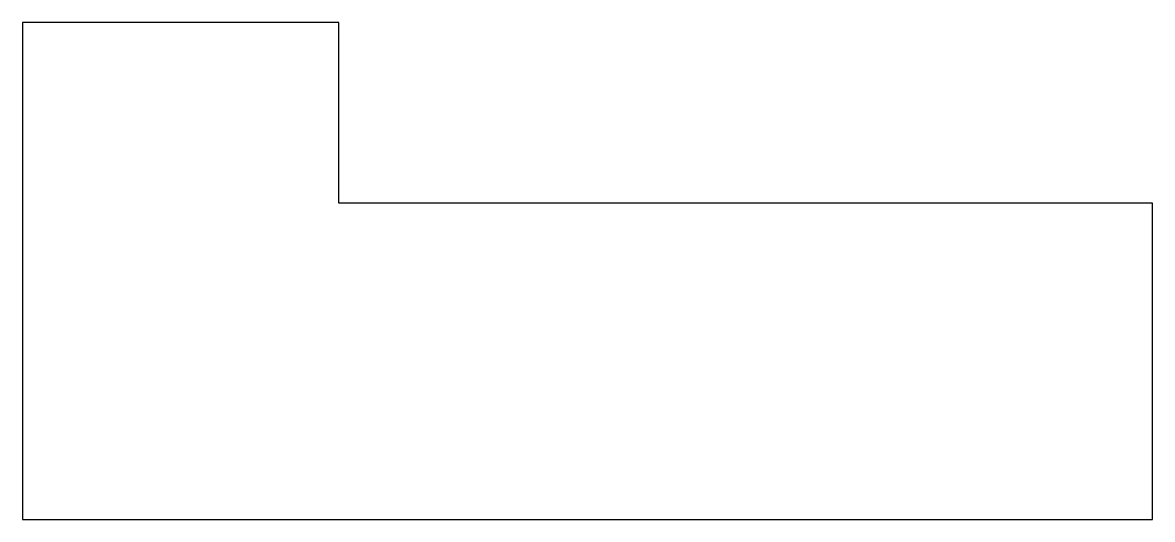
# Model space of a CAD drawing. Header units: inches. Extents: x 0 to 250, y 0 to 110.
import ezdxf

# ---------------------------------------------------------------- set-up
doc = ezdxf.new("R2010")
doc.units = ezdxf.units.IN
doc.layers.add('L0.5', color=7, linetype='Continuous')

msp = doc.modelspace()

# ---------------------------------------------------------------- linework, layer by layer
at = {"layer": 'L0.5'}
for p, q in [((70, 110), (0, 110)), ((0, 110), (0, 0)), ((70, 70), (70, 110)), ((250, 70), (70, 70)), ((250, 0), (250, 70)), ((0, 0), (250, 0))]:
    msp.add_line(p, q, dxfattribs=at)

doc.saveas('drawing.dxf')
